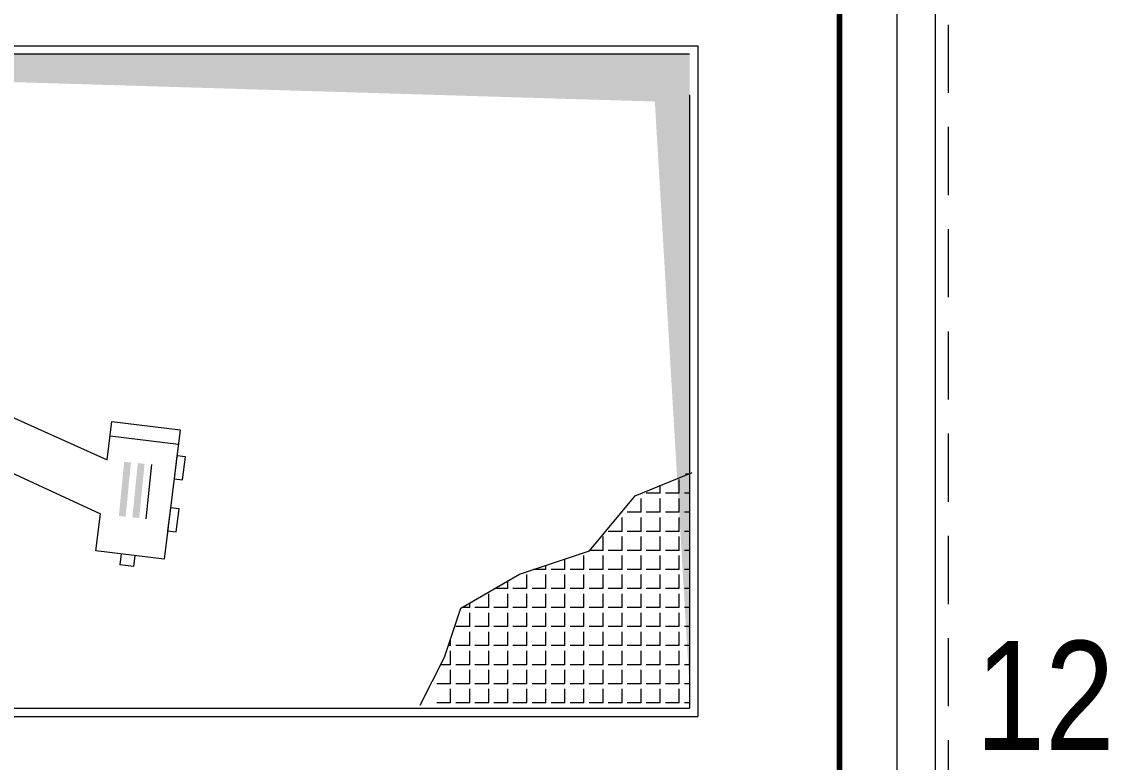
# Model space of a CAD drawing. Header units: metres. Extents: x -13194 to 152406, y -14653 to 29421.
# Drawn here: x 2700.1 to 3098.5, y 4897 to 5168.6 of the extents above; entities that cross this region are included whole.
import ezdxf
from ezdxf.enums import TextEntityAlignment as Align

# ---------------------------------------------------------------- set-up
doc = ezdxf.new("R2010")
doc.units = ezdxf.units.M
doc.header["$LTSCALE"] = 100
doc.header["$MEASUREMENT"] = 0
for name, pattern in [('ACAD_ISO05W100', [33, 24, -3, 0, -3, 0, -3]), ('DOT2', [0.125, 0, -0.125]), ('HIDDEN', [0.375, 0.25, -0.125])]:
    doc.linetypes.add(name, pattern=pattern)
doc.layers.get('0').update_dxf_attribs({"color": 9, "lineweight": 9})
for name, color, linetype, lineweight in [('06D', 9, 'Continuous', 9), ('20', 9, 'DOT2', 9), ('21', 9, 'Continuous', 9), ('bakırcı ekipman', 252, 'ACAD_ISO05W100', 9)]:
    doc.layers.add(name, color=color, linetype=linetype, lineweight=lineweight)
doc.styles.add('MuuM_TEXT-STANDART', font='ARIALN.TTF')

# ---------------------------------------------------------------- blocks, each defined once
blk = doc.blocks.new('p-işyeri')
at = {"color": 0, "const_width": 2}
blk.add_lwpolyline([(200, 0), (200, 700), (-200, 700), (-200, 0)], close=True, dxfattribs=at)
blk = doc.blocks.new('rf')
at = {"layer": 'bakırcı ekipman', "color": 0, "lineweight": 0}
for p, q in [((174820.42, -9265.6), (174802.78, -9274.52)), ((174802.78, -9274.52), (174784.78, -9280.52)), ((174805.53, -9276.74), (174805.53, -9273.06)), ((174812.52, -9276.74), (174812.52, -9271.66)), ((174819.5, -9276.74), (174819.5, -9271.66)), ((174791.56, -9283.72), (174791.56, -9278.64)), ((174798.55, -9276.74), (174796.14, -9276.74)), ((174798.55, -9276.74), (174798.55, -9275.93)), ((174798.55, -9283.72), (174798.55, -9278.64)), ((174805.53, -9276.74), (174800.45, -9276.74)), ((174805.53, -9283.72), (174805.53, -9278.64)), ((174812.52, -9276.74), (174807.44, -9276.74)), ((174812.52, -9283.72), (174812.52, -9278.64)), ((174819.5, -9276.74), (174814.42, -9276.74)), ((174819.5, -9283.72), (174819.5, -9278.64)), ((174784.78, -9280.52), (174772.35, -9301.95)), ((174784.58, -9283.72), (174784.58, -9280.87)), ((174784.58, -9283.72), (174782.92, -9283.72)), ((174784.58, -9290.71), (174784.58, -9285.63)), ((174791.56, -9283.72), (174786.48, -9283.72)), ((174791.56, -9290.71), (174791.56, -9285.63)), ((174798.55, -9283.72), (174793.47, -9283.72)), ((174798.55, -9290.71), (174798.55, -9285.63)), ((174805.53, -9283.72), (174800.45, -9283.72)), ((174805.53, -9290.71), (174805.53, -9285.63)), ((174812.52, -9283.72), (174807.44, -9283.72)), ((174812.52, -9290.71), (174812.52, -9285.63)), ((174819.5, -9283.72), (174814.42, -9283.72)), ((174819.5, -9290.71), (174819.5, -9285.63)), ((174784.58, -9290.71), (174779.5, -9290.71)), ((174791.56, -9290.71), (174786.48, -9290.71)), ((174798.55, -9290.71), (174793.47, -9290.71)), ((174805.53, -9290.71), (174800.45, -9290.71)), ((174812.52, -9290.71), (174807.44, -9290.71)), ((174819.5, -9290.71), (174814.42, -9290.71)), ((174777.59, -9297.69), (174777.59, -9292.91)), ((174784.58, -9297.69), (174784.58, -9292.61)), ((174791.56, -9297.69), (174791.56, -9292.61)), ((174798.55, -9297.69), (174798.55, -9292.61)), ((174805.53, -9297.69), (174805.53, -9292.61)), ((174812.52, -9297.69), (174812.52, -9292.61)), ((174819.5, -9297.69), (174819.5, -9292.61)), ((174777.59, -9297.69), (174774.82, -9297.69)), ((174784.58, -9297.69), (174779.5, -9297.69)), ((174791.56, -9297.69), (174786.48, -9297.69)), ((174798.55, -9297.69), (174793.47, -9297.69)), ((174805.53, -9297.69), (174800.45, -9297.69)), ((174812.52, -9297.69), (174807.44, -9297.69)), ((174819.5, -9297.69), (174814.42, -9297.69)), ((174772.35, -9301.95), (174763.77, -9327.67)), ((174777.59, -9304.68), (174777.59, -9299.6)), ((174784.58, -9304.68), (174784.58, -9299.6)), ((174791.56, -9304.68), (174791.56, -9299.6)), ((174798.55, -9304.68), (174798.55, -9299.6)), ((174805.53, -9304.68), (174805.53, -9299.6)), ((174812.52, -9304.68), (174812.52, -9299.6)), ((174819.5, -9304.68), (174819.5, -9299.6)), ((174777.59, -9304.68), (174772.51, -9304.68)), ((174777.59, -9311.66), (174777.59, -9306.58)), ((174784.58, -9304.68), (174779.5, -9304.68)), ((174784.58, -9311.66), (174784.58, -9306.58)), ((174791.56, -9304.68), (174786.48, -9304.68)), ((174791.56, -9311.66), (174791.56, -9306.58)), ((174798.55, -9304.68), (174793.47, -9304.68)), ((174798.55, -9311.66), (174798.55, -9306.58)), ((174805.53, -9304.68), (174800.45, -9304.68)), ((174805.53, -9311.66), (174805.53, -9306.58)), ((174812.52, -9304.68), (174807.44, -9304.68)), ((174812.52, -9311.66), (174812.52, -9306.58)), ((174819.5, -9304.68), (174814.42, -9304.68)), ((174819.5, -9311.66), (174819.5, -9306.58)), ((174770.61, -9311.66), (174770.61, -9307.16)), ((174770.61, -9311.66), (174769.11, -9311.66)), ((174770.61, -9318.65), (174770.61, -9313.57)), ((174777.59, -9311.66), (174772.51, -9311.66)), ((174777.59, -9318.65), (174777.59, -9313.57)), ((174784.58, -9311.66), (174779.5, -9311.66)), ((174784.58, -9318.65), (174784.58, -9313.57)), ((174791.56, -9311.66), (174786.48, -9311.66)), ((174791.56, -9318.65), (174791.56, -9313.57)), ((174798.55, -9311.66), (174793.47, -9311.66)), ((174798.55, -9318.65), (174798.55, -9313.57)), ((174805.53, -9311.66), (174800.45, -9311.66)), ((174805.53, -9318.65), (174805.53, -9313.57)), ((174812.52, -9311.66), (174807.44, -9311.66)), ((174812.52, -9318.65), (174812.52, -9313.57)), ((174819.5, -9311.66), (174814.42, -9311.66)), ((174819.5, -9318.65), (174819.5, -9313.57)), ((174770.61, -9318.65), (174766.78, -9318.65)), ((174770.61, -9325.63), (174770.61, -9320.55)), ((174777.59, -9318.65), (174772.51, -9318.65)), ((174777.59, -9325.63), (174777.59, -9320.55)), ((174784.58, -9318.65), (174779.5, -9318.65)), ((174784.58, -9325.63), (174784.58, -9320.55)), ((174791.56, -9318.65), (174786.48, -9318.65)), ((174791.56, -9325.63), (174791.56, -9320.55)), ((174798.55, -9318.65), (174793.47, -9318.65)), ((174798.55, -9325.63), (174798.55, -9320.55)), ((174805.53, -9318.65), (174800.45, -9318.65)), ((174805.53, -9325.63), (174805.53, -9320.55)), ((174812.52, -9318.65), (174807.44, -9318.65)), ((174812.52, -9325.63), (174812.52, -9320.55)), ((174819.5, -9318.65), (174814.42, -9318.65)), ((174819.5, -9325.63), (174819.5, -9320.55)), ((174770.61, -9325.63), (174765.53, -9325.63)), ((174777.59, -9325.63), (174772.51, -9325.63)), ((174784.58, -9325.63), (174779.5, -9325.63)), ((174791.56, -9325.63), (174786.48, -9325.63)), ((174798.55, -9325.63), (174793.47, -9325.63)), ((174805.53, -9325.63), (174800.45, -9325.63)), ((174812.52, -9325.63), (174807.44, -9325.63)), ((174819.5, -9325.63), (174814.42, -9325.63)), ((174763.77, -9327.67), (174743.62, -9344.38)), ((174763.62, -9332.62), (174763.62, -9327.79)), ((174770.61, -9332.62), (174770.61, -9327.54)), ((174777.59, -9332.62), (174777.59, -9327.54)), ((174784.58, -9332.62), (174784.58, -9327.54)), ((174791.56, -9332.62), (174791.56, -9327.54)), ((174798.55, -9332.62), (174798.55, -9327.54)), ((174805.53, -9332.62), (174805.53, -9327.54)), ((174812.52, -9332.62), (174812.52, -9327.54)), ((174819.5, -9332.62), (174819.5, -9327.54)), ((174756.64, -9339.6), (174756.64, -9334.52)), ((174763.62, -9332.62), (174758.54, -9332.62)), ((174763.62, -9339.6), (174763.62, -9334.52)), ((174770.61, -9332.62), (174765.53, -9332.62)), ((174770.61, -9339.6), (174770.61, -9334.52)), ((174777.59, -9332.62), (174772.51, -9332.62)), ((174777.59, -9339.6), (174777.59, -9334.52)), ((174784.58, -9332.62), (174779.5, -9332.62)), ((174784.58, -9339.6), (174784.58, -9334.52)), ((174791.56, -9332.62), (174786.48, -9332.62)), ((174791.56, -9339.6), (174791.56, -9334.52)), ((174798.55, -9332.62), (174793.47, -9332.62)), ((174798.55, -9339.6), (174798.55, -9334.52)), ((174805.53, -9332.62), (174800.45, -9332.62)), ((174805.53, -9339.6), (174805.53, -9334.52)), ((174812.52, -9332.62), (174807.44, -9332.62)), ((174812.52, -9339.6), (174812.52, -9334.52)), ((174819.5, -9332.62), (174814.42, -9332.62)), ((174819.5, -9339.6), (174819.5, -9334.52)), ((174749.65, -9339.6), (174749.38, -9339.6)), ((174749.65, -9339.6), (174749.65, -9339.38)), ((174749.65, -9346.59), (174749.65, -9341.51)), ((174756.64, -9339.6), (174751.56, -9339.6)), ((174756.64, -9346.59), (174756.64, -9341.51)), ((174763.62, -9339.6), (174758.54, -9339.6)), ((174763.62, -9346.59), (174763.62, -9341.51)), ((174770.61, -9339.6), (174765.53, -9339.6)), ((174770.61, -9346.59), (174770.61, -9341.51)), ((174777.59, -9339.6), (174772.51, -9339.6)), ((174777.59, -9346.59), (174777.59, -9341.51)), ((174784.58, -9339.6), (174779.5, -9339.6)), ((174784.58, -9346.59), (174784.58, -9341.51)), ((174791.56, -9339.6), (174786.48, -9339.6)), ((174791.56, -9346.59), (174791.56, -9341.51)), ((174798.55, -9339.6), (174793.47, -9339.6)), ((174798.55, -9346.59), (174798.55, -9341.51)), ((174805.53, -9339.6), (174800.45, -9339.6)), ((174805.53, -9346.59), (174805.53, -9341.51)), ((174812.52, -9339.6), (174807.44, -9339.6)), ((174812.52, -9346.59), (174812.52, -9341.51)), ((174819.5, -9339.6), (174814.42, -9339.6)), ((174819.5, -9346.59), (174819.5, -9341.51)), ((174743.62, -9344.38), (174735.05, -9365.29)), ((174742.67, -9353.57), (174742.67, -9348.49)), ((174749.65, -9346.59), (174744.57, -9346.59)), ((174749.65, -9353.57), (174749.65, -9348.49)), ((174756.64, -9346.59), (174751.56, -9346.59)), ((174756.64, -9353.57), (174756.64, -9348.49)), ((174763.62, -9346.59), (174758.54, -9346.59)), ((174763.62, -9353.57), (174763.62, -9348.49)), ((174770.61, -9346.59), (174765.53, -9346.59)), ((174770.61, -9353.57), (174770.61, -9348.49)), ((174777.59, -9346.59), (174772.51, -9346.59)), ((174777.59, -9353.57), (174777.59, -9348.49)), ((174784.58, -9346.59), (174779.5, -9346.59)), ((174784.58, -9353.57), (174784.58, -9348.49)), ((174791.56, -9346.59), (174786.48, -9346.59)), ((174791.56, -9353.57), (174791.56, -9348.49)), ((174798.55, -9346.59), (174793.47, -9346.59)), ((174798.55, -9353.57), (174798.55, -9348.49)), ((174805.53, -9346.59), (174800.45, -9346.59)), ((174805.53, -9353.57), (174805.53, -9348.49)), ((174812.52, -9346.59), (174807.44, -9346.59)), ((174812.52, -9353.57), (174812.52, -9348.49)), ((174819.5, -9346.59), (174814.42, -9346.59)), ((174819.5, -9353.57), (174819.5, -9348.49)), ((174742.67, -9353.57), (174739.66, -9353.57)), ((174749.65, -9353.57), (174744.57, -9353.57)), ((174756.64, -9353.57), (174751.56, -9353.57)), ((174763.62, -9353.57), (174758.54, -9353.57)), ((174770.61, -9353.57), (174765.53, -9353.57)), ((174777.59, -9353.57), (174772.51, -9353.57)), ((174784.58, -9353.57), (174779.5, -9353.57)), ((174791.56, -9353.57), (174786.48, -9353.57)), ((174798.55, -9353.57), (174793.47, -9353.57)), ((174805.53, -9353.57), (174800.45, -9353.57)), ((174812.52, -9353.57), (174807.44, -9353.57)), ((174819.5, -9353.57), (174814.42, -9353.57)), ((174742.67, -9360.56), (174742.67, -9355.48)), ((174749.65, -9360.56), (174749.65, -9355.48)), ((174756.64, -9360.56), (174756.64, -9355.48)), ((174763.62, -9360.56), (174763.62, -9355.48)), ((174770.61, -9360.56), (174770.61, -9355.48)), ((174777.59, -9360.56), (174777.59, -9355.48)), ((174784.58, -9360.56), (174784.58, -9355.48)), ((174791.56, -9360.56), (174791.56, -9355.48)), ((174798.55, -9360.56), (174798.55, -9355.48)), ((174805.53, -9360.56), (174805.53, -9355.48)), ((174812.52, -9360.56), (174812.52, -9355.48)), ((174819.5, -9360.56), (174819.5, -9355.48)), ((174742.67, -9360.56), (174737.59, -9360.56)), ((174749.65, -9360.56), (174744.57, -9360.56)), ((174756.64, -9360.56), (174751.56, -9360.56)), ((174763.62, -9360.56), (174758.54, -9360.56)), ((174770.61, -9360.56), (174765.53, -9360.56)), ((174777.59, -9360.56), (174772.51, -9360.56)), ((174784.58, -9360.56), (174779.5, -9360.56)), ((174791.56, -9360.56), (174786.48, -9360.56)), ((174798.55, -9360.56), (174793.47, -9360.56)), ((174805.53, -9360.56), (174800.45, -9360.56)), ((174812.52, -9360.56), (174807.44, -9360.56)), ((174819.5, -9360.56), (174814.42, -9360.56)), ((174735.68, -9364.29), (174735.68, -9362.82)), ((174742.67, -9364.29), (174742.67, -9362.46)), ((174749.65, -9364.29), (174749.65, -9362.46)), ((174756.64, -9364.29), (174756.64, -9362.46)), ((174763.62, -9364.29), (174763.62, -9362.46)), ((174770.61, -9364.29), (174770.61, -9362.46)), ((174777.59, -9364.29), (174777.59, -9362.46)), ((174784.58, -9364.29), (174784.58, -9362.46)), ((174791.56, -9364.29), (174791.56, -9362.46)), ((174798.55, -9364.29), (174798.55, -9362.46)), ((174805.53, -9364.29), (174805.53, -9362.46)), ((174812.52, -9364.29), (174812.52, -9362.46)), ((174819.5, -9364.29), (174819.5, -9362.46))]:
    blk.add_line(p, q, dxfattribs=at)
blk = doc.blocks.new('p-mekanik_boyahane_mahal12')
h = blk.add_hatch(color=256)
h.paths.add_polyline_path([(388.73, 73), (391.22, 72.75), (393.19, 92.66), (390.7, 92.9)])
h.paths.add_polyline_path([(383.75, 73.49), (386.24, 73.25), (388.21, 93.15), (385.72, 93.4)])
h = blk.add_hatch(color=256)
h.paths.add_polyline_path([(388.73, 73), (391.22, 72.75), (393.19, 92.66), (390.7, 92.9)])
h.paths.add_polyline_path([(383.75, 73.49), (386.24, 73.25), (388.21, 93.15), (385.72, 93.4)])
for p, q in [((0, 246), (596, 246)), ((596, 246), (596, 0)), ((3, 243), (593, 243)), ((593, 228), (593, 3)), ((142.47, 200.11), (379.46, 94.14)), ((142.47, 200.11), (379.46, 94.14)), ((149.64, 179.23), (376.99, 74.29)), ((149.64, 179.23), (376.99, 74.29)), ((379.46, 94.14), (381.21, 108.21)), ((379.46, 94.14), (381.21, 108.21)), ((381.21, 108.21), (406.24, 105.09)), ((381.21, 108.21), (406.24, 105.09)), ((406.24, 105.09), (400.33, 57.64)), ((406.24, 105.09), (400.33, 57.64)), ((380.55, 102.91), (405.58, 99.79)), ((380.55, 102.91), (405.58, 99.79)), ((395.68, 92.41), (393.7, 72.51)), ((395.68, 92.41), (393.7, 72.51)), ((375.31, 60.76), (376.99, 74.29)), ((375.31, 60.76), (376.99, 74.29)), ((400.33, 57.64), (375.31, 60.76)), ((400.33, 57.64), (375.31, 60.76)), ((384.66, 59.59), (384.17, 55.64)), ((384.66, 59.59), (384.17, 55.64)), ((389.59, 58.98), (389.1, 55.02)), ((389.59, 58.98), (389.1, 55.02)), ((389.1, 55.02), (384.17, 55.64)), ((389.1, 55.02), (384.17, 55.64))]:
    blk.add_line(p, q)
for points in [[(3, 243), (3, 3), (53.89, 3), (3, 3), (593, 3)], [(0, 3), (0, 0), (596, 0)]]:
    blk.add_lwpolyline(points)
for points in [[(405.06, 95.6), (404.01, 87.16), (407.14, 86.77), (408.19, 95.21)], [(405.06, 95.6), (404.01, 87.16), (407.14, 86.77), (408.19, 95.21)], [(402.69, 76.55), (401.64, 68.11), (404.77, 67.72), (405.82, 76.16)], [(402.69, 76.55), (401.64, 68.11), (404.77, 67.72), (405.82, 76.16)]]:
    blk.add_lwpolyline(points, close=True)
blk.add_solid([(3, 243), (593, 243), (580.29, 225.53), (593, 11)])
at = {"extrusion": (0, 0, -1), "zscale": -1, "rotation": 270}
blk.add_blockref('rf', (8771.32, 174824.5), dxfattribs=at)
blk = doc.blocks.new('2.bod.Mimari')
at = {"layer": '06D'}
blk.add_lwpolyline([(3030.99, -3390), (3030.99, -3395), (3035.13, -3395), (3035.13, -3745), (3030.99, -3745), (3030.99, -3750), (3023.99, -3750), (3023.99, -3745), (3021.13, -3745), (3021.13, -3395), (3023.99, -3395), (3023.99, -3390)], close=True, dxfattribs=at)
at = {"layer": '20', "color": 251, "linetype": 'HIDDEN'}
blk.add_lwpolyline([(1560, -3030), (1560, -3750), (1640, -3750), (1640, -3815), (2260, -3815), (2260, -3750), (2340, -3750), (2340, -3815), (2960, -3815), (2960, -3750), (3040, -3750), (3039.93, -3030)], dxfattribs=at)
at = {"layer": '06D', "color": 89, "linetype": 'HIDDEN', "true_color": 0x2e4d23, "rotation": 90}
blk.add_blockref('p-işyeri', (3000, -3600), dxfattribs=at)
at = {"layer": '06D'}
blk.add_blockref('p-mekanik_boyahane_mahal12', (2352, -3716.22), dxfattribs=at)
at = {"layer": '21', "style": 'MuuM_TEXT-STANDART'}
blk.add_text('12', height=40, dxfattribs=at).set_placement((3100.84, -3740.51), align=Align.BOTTOM_RIGHT)

msp = doc.modelspace()

# ---------------------------------------------------------------- block references
msp.add_blockref('2.bod.Mimari', (0, 8630))

doc.saveas('drawing.dxf')
